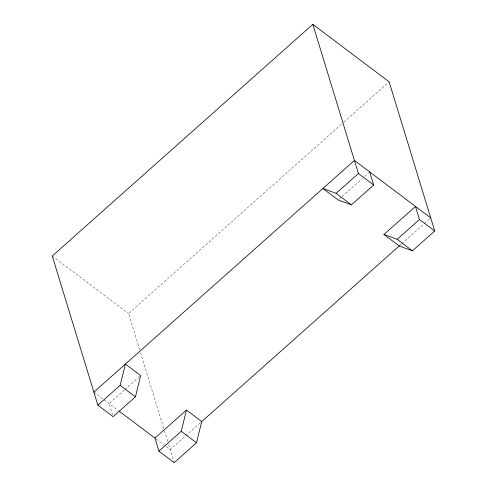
<?xml version="1.0" encoding="UTF-8"?>
<svg xmlns="http://www.w3.org/2000/svg" width="487" height="487" viewBox="0 0 487 487"><rect width="100%" height="100%" fill="white"/><g stroke="black" fill="none" stroke-linecap="round" stroke-linejoin="round"><path stroke-width="0.37" stroke-dasharray="2.44 1.83" d="M139.641 349.69L128.58 313.494L343.158 122.724M343.725 122.219L389.137 81.84M124.337 390.087L109.137 403.607L112.46 414.48M124.897 389.588L139.538 376.573M339.293 198.982L341.545 196.979M342.105 196.48L362.377 178.461M364.629 176.458L368.568 172.952M200.273 422.85L170.188 449.598L155.511 438.543M399.784 245.478L401.471 243.975M401.799 243.683L423.994 223.953M424.506 223.496L429.625 218.949M52.261 256.004L128.58 313.494M93.869 392.108L118.097 410.358M140.53 352.588L164.21 430.051M164.436 430.776L167.753 441.636M168.642 444.534L173.956 461.926"/><path stroke-width="0.73" d="M97.863 405.16L120.173 385.32L125.403 364.075L140.664 375.574L135.435 396.82L113.124 416.659L97.863 405.16L52.261 256.004L312.824 24.35L389.137 81.84L434.739 230.996L412.428 250.835L399.218 245.978L383.957 234.478L415.484 206.445L419.477 219.497L434.739 230.996M158.914 451.151L181.225 431.312L186.454 410.066L201.721 421.565L196.492 442.811L174.176 462.65L158.914 451.151L154.927 438.099L186.454 410.066M93.869 392.108L354.433 160.454L430.752 217.945M369.694 171.954L373.687 185.005L351.371 204.838L338.167 199.987L322.899 188.487L336.109 193.345L358.42 173.506L312.824 24.35M383.957 234.478L397.167 239.336L419.477 219.497M201.411 421.839L399.529 245.704M358.42 173.506L373.687 185.005M336.109 193.345L351.371 204.838M397.167 239.336L412.428 250.835M120.173 385.32L135.435 396.82M181.225 431.312L196.492 442.811M119.309 411.272L155.049 438.19"/></g></svg>
